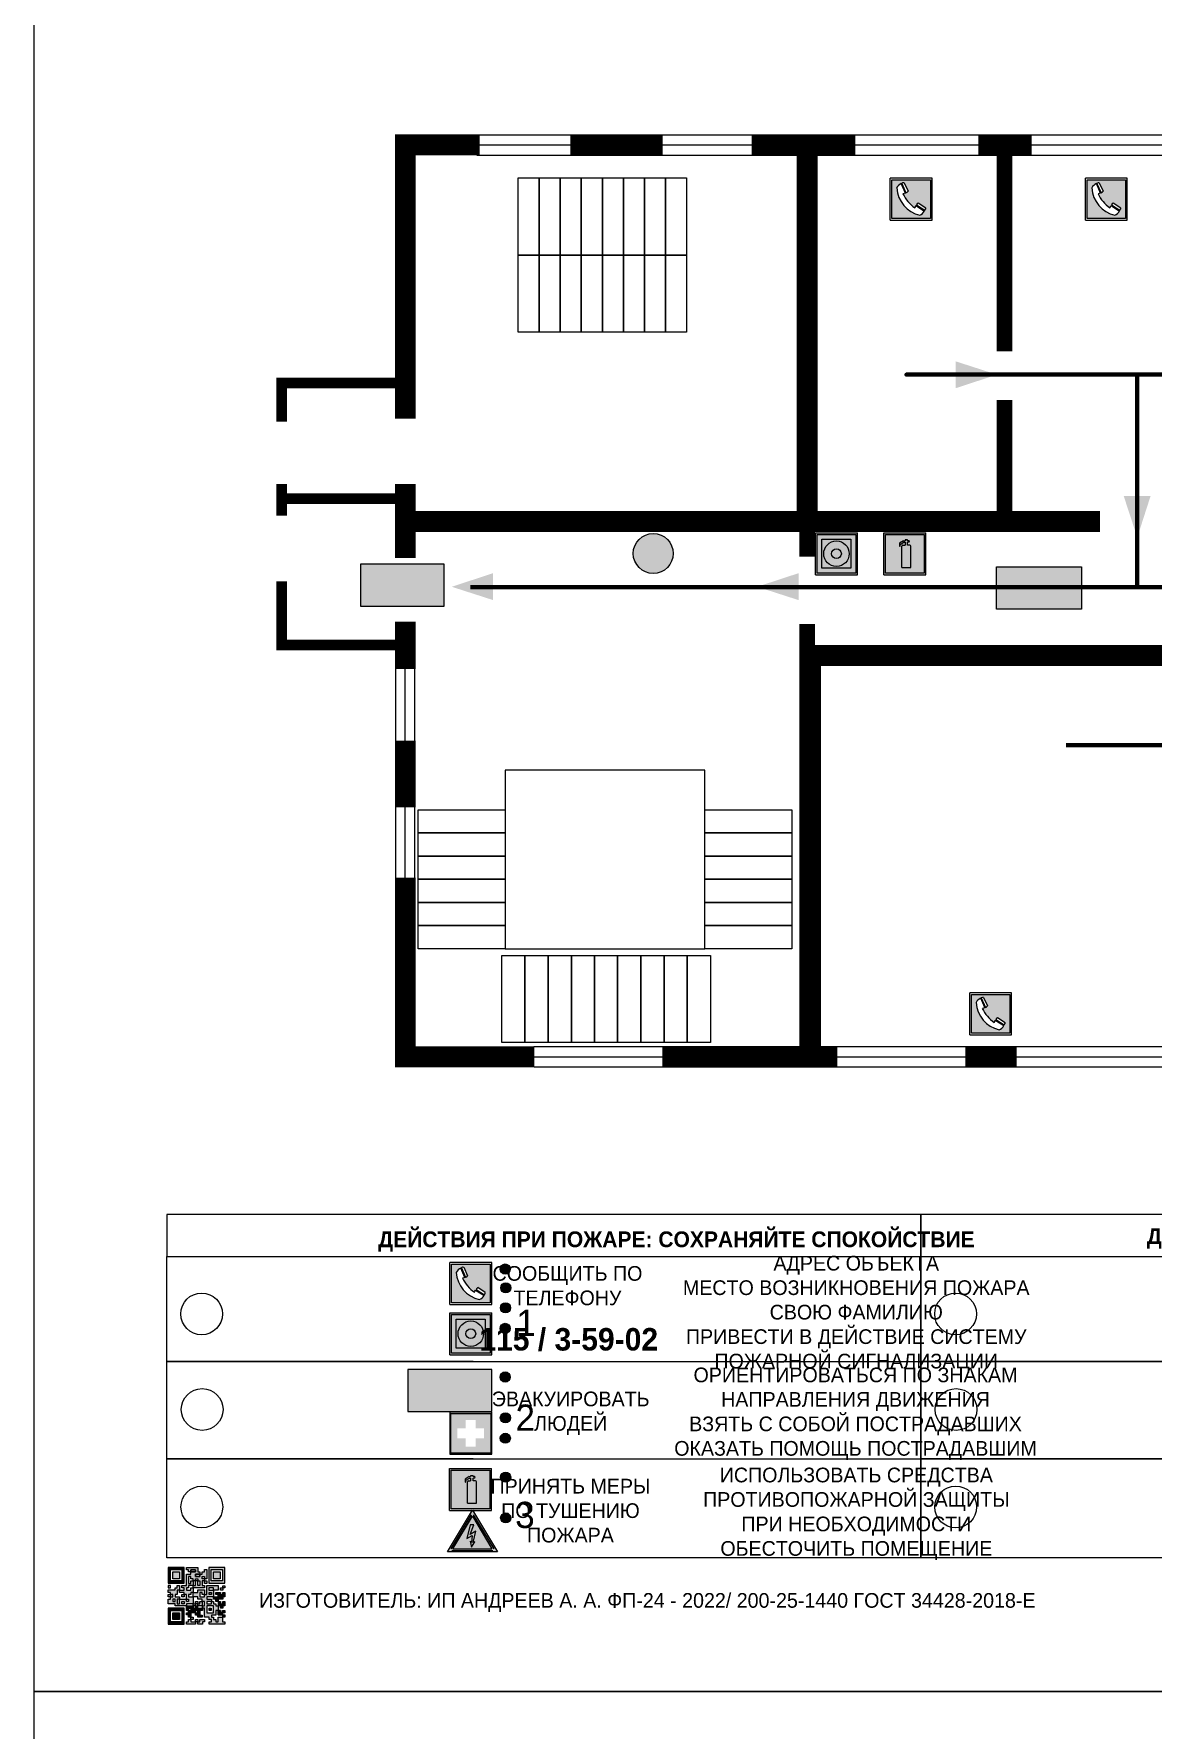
# Model space of a CAD drawing. Header units: millimetres. Extents: x 13114 to 67229, y 22859 to 38520.
# Drawn here: x 25589.3 to 25802.7, y 35153.2 to 35476.6 of the extents above; entities that cross this region are included whole.
import ezdxf

# ---------------------------------------------------------------- set-up
doc = ezdxf.new("R2010")
doc.units = ezdxf.units.MM
doc.layers.add('План_Штампы', color=7, linetype='Continuous')
doc.styles.add('обычный', font='arial.ttf')

# ---------------------------------------------------------------- blocks, each defined once
blk = doc.blocks.new('A$C3E6D3DDE')
at = {"lineweight": 5}
h = blk.add_hatch(color=40, dxfattribs=at)
h.paths.add_polyline_path([(24.1, 1.45), (16.46, -11.35), (31.74, -11.35)])
h.paths.add_polyline_path([(24.09, -0.46), (30.03, -10.41), (18.14, -10.41)], flags=16)
h.paths.add_polyline_path([(24.54, -3.08), (23.41, -6.02), (25.13, -5.01), (24.33, -8.5), (24.82, -8.27), (23.79, -9.86), (23.4, -8.04), (23.8, -8.43), (24.04, -6.29), (22.39, -7.25), (23.44, -3.08)], flags=0)
h = blk.add_hatch(color=256, dxfattribs=at)
h.paths.add_polyline_path([(24.37, 0.03, 0.567511), (23.82, 0.03), (17.59, -10.4, 0.582454), (17.86, -10.88), (30.32, -10.88, 0.582149), (30.6, -10.4)])
h.paths.add_polyline_path([(24.09, -0.46), (18.14, -10.41), (30.03, -10.41)], flags=16)
h.paths.add_polyline_path([(24.54, -3.08), (23.41, -6.02), (25.13, -5.01), (24.33, -8.5), (24.82, -8.27), (23.79, -9.86), (23.4, -8.04), (23.8, -8.43), (24.04, -6.29), (22.39, -7.25), (23.44, -3.08)], flags=0)
h = blk.add_hatch(color=40, dxfattribs=at)
h.paths.add_polyline_path([(24.09, -0.46), (18.14, -10.41), (30.03, -10.41)])
h.paths.add_polyline_path([(24.82, -8.27), (23.79, -9.86), (23.4, -8.04), (23.8, -8.43), (24.04, -6.29), (22.39, -7.25), (23.44, -3.08), (24.54, -3.08), (23.41, -6.02), (25.13, -5.01), (24.33, -8.5)], flags=16)
at = {"color": 40, "lineweight": 5}
for p, q in [((16.46, -11.35), (24.1, 1.45)), ((24.1, 1.45), (31.74, -11.35))]:
    blk.add_line(p, q, dxfattribs=at)
at = {"lineweight": 5}
for p, q in [((17.59, -10.4), (23.82, 0.03)), ((24.37, 0.03), (30.6, -10.4)), ((18.14, -10.41), (24.09, -0.46)), ((23.44, -3.08), (22.39, -7.25)), ((23.41, -6.02), (24.54, -3.08)), ((25.13, -5.01), (23.41, -6.02)), ((24.54, -3.08), (23.44, -3.08)), ((24.09, -0.46), (30.03, -10.41)), ((24.33, -8.5), (25.13, -5.01)), ((22.39, -7.25), (24.04, -6.29)), ((23.8, -8.43), (23.4, -8.04)), ((23.4, -8.04), (23.79, -9.86)), ((23.79, -9.86), (24.82, -8.27)), ((24.04, -6.29), (23.8, -8.43)), ((24.82, -8.27), (24.33, -8.5)), ((17.86, -10.88), (30.32, -10.88)), ((18.14, -10.41), (30.03, -10.41))]:
    blk.add_line(p, q, dxfattribs=at)
at = {"color": 50, "lineweight": 5}
blk.add_line((31.74, -11.35), (16.46, -11.35), dxfattribs=at)
blk = doc.blocks.new('QR')
at = {"lineweight": 0}
h = blk.add_hatch(color=256, dxfattribs=at)
h.dxf.hatch_style = 1
h.paths.add_polyline_path([(9241.16, 2687.38), (9242.01, 2687.38), (9242.01, 2687.83), (9241.59, 2687.83), (9241.59, 2688.68), (9239.45, 2688.68), (9239.45, 2688.25), (9239.86, 2688.25), (9239.86, 2687.83), (9240.29, 2687.83), (9240.29, 2688.25), (9241.16, 2688.25), (9241.16, 2687.83), (9240.29, 2687.83), (9240.29, 2687.38), (9239.45, 2687.38), (9239.45, 2685.22), (9238.57, 2685.22), (9238.57, 2684.8), (9239.02, 2684.8), (9239.02, 2684.37), (9238.13, 2684.37), (9238.13, 2683.92), (9239.02, 2683.92), (9239.02, 2683.5), (9239.44, 2683.5), (9239.44, 2682.64), (9239.87, 2682.64), (9239.87, 2682.18), (9239.44, 2682.18), (9239.44, 2682.64), (9238.13, 2682.64), (9238.13, 2681.76), (9237.71, 2681.76), (9237.71, 2682.64), (9238.13, 2682.64), (9238.13, 2683.07), (9237.27, 2683.07), (9237.27, 2683.51), (9237.71, 2683.51), (9237.71, 2684.37), (9238.13, 2684.37), (9238.13, 2685.22), (9237.71, 2685.22), (9237.71, 2684.8), (9237.28, 2684.8), (9237.28, 2684.38), (9235.98, 2684.38), (9235.98, 2683.92), (9236.4, 2683.92), (9236.4, 2683.49), (9236.84, 2683.49), (9236.84, 2683.07), (9236.4, 2683.07), (9236.4, 2682.64), (9235.98, 2682.64), (9235.98, 2681.76), (9237.29, 2681.76), (9237.29, 2681.33), (9239.43, 2681.33), (9239.43, 2681.76), (9240.74, 2681.76), (9240.74, 2683.05), (9239.87, 2683.05), (9239.87, 2683.5), (9240.29, 2683.5), (9240.29, 2683.91), (9240.74, 2683.91), (9240.74, 2684.81), (9240.29, 2684.81), (9240.29, 2684.79), (9240.29, 2684.37), (9239.45, 2684.37), (9239.45, 2684.8), (9239.87, 2684.8), (9239.87, 2685.21), (9240.74, 2685.21), (9240.74, 2686.1), (9240.29, 2686.1), (9240.29, 2685.64), (9239.86, 2685.64), (9239.86, 2686.95), (9240.29, 2686.95), (9240.29, 2686.52), (9240.74, 2686.52), (9240.74, 2686.1), (9241.16, 2686.1), (9241.16, 2686.53), (9241.59, 2686.53), (9241.59, 2686.1), (9242.02, 2686.1), (9242.02, 2685.21), (9241.59, 2685.21), (9241.59, 2686.1), (9241.16, 2686.1), (9241.16, 2685.21), (9240.74, 2685.21), (9240.74, 2684.81), (9242.89, 2684.81), (9242.89, 2685.22), (9242.47, 2685.22), (9242.47, 2686.11), (9242.89, 2686.11), (9242.89, 2686.52), (9242.46, 2686.52), (9242.46, 2686.95), (9242.89, 2686.95), (9242.89, 2686.52), (9243.32, 2686.52), (9243.32, 2688.26), (9242.9, 2688.26), (9242.9, 2687.83), (9242.47, 2687.83), (9242.47, 2687.38), (9242.01, 2687.38), (9242.01, 2686.94), (9241.16, 2686.94)])
h.paths.add_polyline_path([(9239.02, 2682.18), (9239.02, 2681.76), (9238.54, 2681.76), (9238.54, 2682.18)], flags=16)
h.paths.add_polyline_path([(9237.27, 2682.65), (9237.27, 2682.19), (9236.83, 2682.19), (9236.83, 2682.65)], flags=16)
h = blk.add_hatch(color=256, dxfattribs=at)
h.dxf.hatch_style = 1
h.paths.add_polyline_path([(9238.15, 2687.83), (9236.83, 2687.83), (9236.83, 2686.52), (9238.15, 2686.52)], flags=0)
h.paths.add_polyline_path([(9239.01, 2685.65), (9239.01, 2688.68), (9235.98, 2688.68), (9235.98, 2685.65)])
h.paths.add_polyline_path([(9236.41, 2686.1), (9236.41, 2688.26), (9238.56, 2688.26), (9238.56, 2686.1)], flags=16)
h.paths.add_polyline_path([(9236.83, 2686.52), (9236.83, 2687.83), (9238.15, 2687.83), (9238.15, 2686.52)], flags=0)
h = blk.add_hatch(color=256, dxfattribs=at)
h.dxf.hatch_style = 1
h.paths.add_polyline_path([(9238.15, 2686.52), (9238.15, 2687.83), (9236.83, 2687.83), (9236.83, 2686.52)])
h.paths.add_polyline_path([(9245.91, 2686.52), (9245.91, 2687.83), (9244.59, 2687.83), (9244.59, 2686.52)], flags=0)
h.paths.add_polyline_path([(9246.77, 2685.65), (9246.77, 2688.68), (9243.74, 2688.68), (9243.74, 2685.65)])
h.paths.add_polyline_path([(9244.17, 2686.1), (9244.17, 2688.26), (9246.32, 2688.26), (9246.32, 2686.1)], flags=16)
h.paths.add_polyline_path([(9244.59, 2686.52), (9244.59, 2687.83), (9245.91, 2687.83), (9245.91, 2686.52)], flags=0)
h = blk.add_hatch(color=256, dxfattribs=at)
h.dxf.hatch_style = 1
h.paths.add_polyline_path([(9240.75, 2681.76), (9240.75, 2681.35), (9241.17, 2681.35), (9241.17, 2681.76)])
h.paths.add_polyline_path([(9241.6, 2682.18), (9241.17, 2682.18), (9241.17, 2681.76), (9241.6, 2681.76)])
h.paths.add_polyline_path([(9242.47, 2681.34), (9242.47, 2682.19), (9242.02, 2682.19), (9242.02, 2681.76), (9241.6, 2681.76), (9241.6, 2681.34)])
h.paths.add_polyline_path([(9239.87, 2678.3), (9239.44, 2678.3), (9239.44, 2677.89), (9241.17, 2677.89), (9241.17, 2678.3), (9240.28, 2678.3), (9240.28, 2678.73), (9239.87, 2678.73)])
h.paths.add_polyline_path([(9240.75, 2678.73), (9240.75, 2679.19), (9240.28, 2679.19), (9240.28, 2678.73)])
h.paths.add_polyline_path([(9241.6, 2678.73), (9241.17, 2678.73), (9241.17, 2678.3), (9241.6, 2678.3)])
h.paths.add_polyline_path([(9242.02, 2678.3), (9241.6, 2678.3), (9241.6, 2677.89), (9242.48, 2677.89), (9242.48, 2678.31), (9242.9, 2678.31), (9242.9, 2678.73), (9242.02, 2678.73)])
h.paths.add_polyline_path([(9246.36, 2684.37), (9246.36, 2684.79), (9245.93, 2684.79), (9245.93, 2684.37)])
h.paths.add_polyline_path([(9246.78, 2685.2), (9246.36, 2685.2), (9246.36, 2684.79), (9246.78, 2684.79)])
h.paths.add_polyline_path([(9245.91, 2687.83), (9244.59, 2687.83), (9244.59, 2686.52), (9245.91, 2686.52)])
h = blk.add_hatch(color=256, dxfattribs=at)
h.dxf.hatch_style = 1
h.paths.add_polyline_path([(9243.32, 2686.11), (9242.89, 2686.11), (9242.89, 2685.64), (9243.32, 2685.64)])
h.paths.add_polyline_path([(9239.02, 2683.07), (9239.02, 2683.5), (9238.56, 2683.5), (9238.56, 2683.07)])
h.paths.add_polyline_path([(9236.4, 2684.8), (9236.4, 2685.22), (9235.98, 2685.22), (9235.98, 2684.8)])
h.paths.add_polyline_path([(9236.4, 2683.07), (9236.4, 2683.49), (9235.98, 2683.49), (9235.98, 2683.07)])
h = blk.add_hatch(color=256, dxfattribs=at)
h.dxf.hatch_style = 1
h.paths.add_polyline_path([(9243.32, 2682.64), (9243.32, 2683.07), (9244.62, 2683.07), (9244.62, 2684.37), (9243.74, 2684.37), (9243.74, 2684.8), (9244.62, 2684.8), (9244.62, 2684.37), (9245.48, 2684.37), (9245.48, 2685.22), (9243.32, 2685.22), (9243.32, 2683.5), (9242.89, 2683.5), (9242.89, 2683.06), (9242.01, 2683.06), (9242.01, 2683.91), (9242.47, 2683.91), (9242.47, 2683.5), (9242.89, 2683.5), (9242.89, 2684.38), (9241.59, 2684.38), (9241.59, 2683.91), (9240.74, 2683.91), (9240.74, 2683.05), (9241.59, 2683.05), (9241.59, 2682.64), (9242.47, 2682.64), (9242.47, 2682.19), (9242.91, 2682.19), (9242.91, 2681.34), (9242.48, 2681.34), (9242.48, 2680.91), (9242.91, 2680.91), (9242.91, 2679.17), (9243.75, 2679.17), (9243.75, 2678.73), (9244.2, 2678.73), (9244.2, 2678.3), (9243.75, 2678.3), (9243.75, 2677.88), (9246.78, 2677.88), (9246.78, 2678.3), (9246.35, 2678.3), (9246.35, 2679.19), (9245.48, 2679.19), (9245.48, 2678.31), (9245.05, 2678.31), (9245.05, 2678.73), (9244.62, 2678.73), (9244.62, 2679.19), (9244.2, 2679.19), (9244.2, 2679.61), (9245.05, 2679.61), (9245.05, 2680.46), (9245.48, 2680.46), (9245.48, 2681.34), (9245.04, 2681.34), (9245.04, 2681.76), (9244.63, 2681.76), (9244.63, 2682.19), (9244.21, 2682.19), (9244.21, 2681.76), (9243.32, 2681.76), (9243.32, 2682.19), (9244.21, 2682.19), (9244.21, 2682.64)])
h.paths.add_polyline_path([(9243.75, 2683.49), (9243.75, 2683.92), (9244.21, 2683.92), (9244.21, 2683.49)], flags=16)
h.paths.add_polyline_path([(9243.32, 2681.34), (9244.63, 2681.34), (9244.63, 2680.04), (9243.32, 2680.04)], flags=16)
h.paths.add_polyline_path([(9243.76, 2680.89), (9244.18, 2680.89), (9244.18, 2680.48), (9243.76, 2680.48)], flags=0)
h = blk.add_hatch(color=256, dxfattribs=at)
h.dxf.hatch_style = 1
h.paths.add_polyline_path([(9242.02, 2680.46), (9242.48, 2680.46), (9242.48, 2680.91), (9241.58, 2680.91), (9241.58, 2681.35), (9241.17, 2681.35), (9241.17, 2680.91), (9240.75, 2680.91), (9240.75, 2681.33), (9239.43, 2681.33), (9239.43, 2680.46), (9239.86, 2680.46), (9239.86, 2680.92), (9240.3, 2680.92), (9240.3, 2680.46), (9239.86, 2680.46), (9239.86, 2680.04), (9239.44, 2680.04), (9239.44, 2679.62), (9239.86, 2679.62), (9239.86, 2679.19), (9240.29, 2679.19), (9240.29, 2680.03), (9241.18, 2680.03), (9241.18, 2680.47), (9241.6, 2680.47), (9241.6, 2680.03), (9241.18, 2680.03), (9241.18, 2679.61), (9241.6, 2679.61), (9241.6, 2679.19), (9242.47, 2679.19), (9242.47, 2679.6), (9242.02, 2679.6)])
h = blk.add_hatch(color=256, dxfattribs=at)
h.dxf.hatch_style = 1
h.paths.add_polyline_path([(9246.36, 2683.07), (9246.78, 2683.07), (9246.78, 2683.92), (9246.36, 2683.92), (9246.36, 2683.49), (9245.92, 2683.49), (9245.92, 2683.92), (9245.06, 2683.92), (9245.06, 2683.49), (9245.48, 2683.49), (9245.48, 2683.07), (9244.62, 2683.07), (9244.62, 2682.65), (9245.05, 2682.65), (9245.05, 2682.18), (9245.48, 2682.18), (9245.48, 2682.65), (9246.36, 2682.65)])
h.paths.add_polyline_path([(9246.78, 2682.18), (9246.36, 2682.18), (9246.36, 2681.75), (9245.92, 2681.75), (9245.92, 2682.18), (9245.48, 2682.18), (9245.48, 2681.34), (9245.48, 2681.34), (9245.94, 2681.34), (9245.94, 2680.91), (9246.36, 2680.91), (9246.36, 2681.34), (9246.78, 2681.34)])
h = blk.add_hatch(color=256, dxfattribs=at)
h.dxf.hatch_style = 1
h.paths.add_polyline_path([(9235.98, 2680.9), (9235.98, 2677.86), (9239.02, 2677.86), (9239.02, 2680.9)])
h.paths.add_polyline_path([(9238.57, 2680.48), (9238.57, 2678.32), (9236.41, 2678.32), (9236.41, 2680.48)], flags=16)
h.paths.add_polyline_path([(9238.15, 2680.05), (9238.15, 2678.74), (9236.83, 2678.74), (9236.83, 2680.05)], flags=0)
h = blk.add_hatch(color=256, dxfattribs=at)
h.dxf.hatch_style = 1
h.paths.add_polyline_path([(9238.15, 2680.05), (9236.83, 2680.05), (9236.83, 2678.74), (9238.15, 2678.74)])
h = blk.add_hatch(color=256, dxfattribs=at)
h.dxf.hatch_style = 1
h.paths.add_polyline_path([(9244.18, 2680.48), (9244.18, 2680.89), (9243.76, 2680.89), (9243.76, 2680.48)])
h = blk.add_hatch(color=256, dxfattribs=at)
h.dxf.hatch_style = 1
h.paths.add_polyline_path([(9245.93, 2680.04), (9245.93, 2680.46), (9245.48, 2680.46), (9245.48, 2679.62), (9246.35, 2679.62), (9246.35, 2680.04)])
h.paths.add_polyline_path([(9246.78, 2680.04), (9246.78, 2680.46), (9246.35, 2680.46), (9246.35, 2680.04)])
h.paths.add_polyline_path([(9246.78, 2679.18), (9246.78, 2679.62), (9246.35, 2679.62), (9246.35, 2679.18)])
for points in [[(9237.71, 2685.22), (9238.13, 2685.22), (9238.13, 2684.37), (9237.71, 2684.37), (9237.71, 2683.51), (9237.27, 2683.51), (9237.27, 2683.07), (9238.13, 2683.07), (9238.13, 2682.64), (9237.71, 2682.64), (9237.71, 2681.76), (9238.13, 2681.76), (9238.13, 2682.64), (9239.44, 2682.64), (9239.44, 2683.5), (9239.02, 2683.5), (9239.02, 2683.07), (9238.56, 2683.07), (9238.56, 2683.5), (9239.02, 2683.5), (9239.02, 2683.92), (9238.13, 2683.92), (9238.13, 2684.37), (9239.02, 2684.37), (9239.02, 2684.8), (9238.57, 2684.8), (9238.57, 2685.22), (9239.45, 2685.22), (9239.45, 2687.38), (9240.29, 2687.38), (9240.29, 2687.83), (9239.86, 2687.83), (9239.86, 2688.25), (9239.45, 2688.25), (9239.45, 2688.68), (9241.59, 2688.68), (9241.59, 2687.83), (9242.01, 2687.83), (9242.01, 2687.38), (9242.47, 2687.38), (9242.47, 2687.83), (9242.9, 2687.83), (9242.9, 2688.26), (9243.32, 2688.26), (9243.32, 2686.52), (9242.89, 2686.52), (9242.89, 2686.11), (9243.32, 2686.11), (9243.32, 2685.64), (9242.89, 2685.64), (9242.89, 2686.11), (9242.47, 2686.11), (9242.47, 2685.22), (9242.89, 2685.22), (9242.89, 2684.81), (9240.74, 2684.81), (9240.74, 2683.91), (9241.59, 2683.91), (9241.59, 2684.38), (9242.89, 2684.38), (9242.89, 2683.5), (9242.47, 2683.5), (9242.47, 2683.91), (9242.01, 2683.91), (9242.01, 2683.06), (9242.89, 2683.06), (9242.89, 2683.5), (9243.32, 2683.5), (9243.32, 2685.22), (9245.48, 2685.22), (9245.48, 2684.37), (9244.62, 2684.37), (9244.62, 2683.07), (9245.48, 2683.07), (9245.48, 2683.49), (9245.06, 2683.49), (9245.06, 2683.92), (9245.92, 2683.92), (9245.92, 2683.49), (9246.36, 2683.49), (9246.36, 2683.92), (9246.78, 2683.92), (9246.78, 2683.07), (9246.36, 2683.07), (9246.36, 2682.65), (9245.48, 2682.65), (9245.48, 2682.18), (9245.92, 2682.18), (9245.92, 2681.75), (9246.36, 2681.75), (9246.36, 2682.18), (9246.78, 2682.18), (9246.78, 2681.34), (9246.36, 2681.34), (9246.36, 2680.91), (9245.94, 2680.91), (9245.94, 2681.34), (9245.48, 2681.34), (9245.48, 2680.46), (9245.93, 2680.46), (9245.93, 2680.04), (9246.35, 2680.04), (9246.35, 2680.46), (9246.78, 2680.46), (9246.78, 2680.04), (9246.78, 2680.04), (9246.35, 2680.04), (9246.35, 2679.62), (9246.78, 2679.62), (9246.78, 2679.18), (9246.35, 2679.18), (9246.35, 2678.3), (9246.78, 2678.3), (9246.78, 2677.88), (9243.75, 2677.88), (9243.75, 2678.3), (9244.2, 2678.3), (9244.2, 2678.73), (9243.75, 2678.73), (9243.75, 2679.17), (9242.91, 2679.17), (9242.91, 2680.91), (9242.48, 2680.91), (9242.48, 2680.46), (9242.02, 2680.46), (9242.02, 2679.6), (9242.47, 2679.6), (9242.47, 2679.19), (9241.6, 2679.19), (9241.6, 2679.61), (9241.18, 2679.61), (9241.18, 2680.03), (9240.29, 2680.03), (9240.29, 2679.19), (9240.75, 2679.19), (9240.75, 2678.73), (9240.28, 2678.73), (9240.28, 2678.3), (9241.17, 2678.3), (9241.17, 2678.73), (9241.6, 2678.73), (9241.6, 2678.3), (9242.02, 2678.3), (9242.02, 2678.73), (9242.9, 2678.73), (9242.9, 2678.31), (9242.48, 2678.31), (9242.48, 2677.89), (9241.6, 2677.89), (9241.6, 2678.3), (9241.17, 2678.3), (9241.17, 2677.89), (9239.44, 2677.89), (9239.44, 2678.3), (9239.87, 2678.3), (9239.87, 2678.73), (9240.28, 2678.73), (9240.28, 2679.19), (9240.29, 2679.19), (9239.86, 2679.19), (9239.86, 2679.62), (9239.44, 2679.62), (9239.44, 2680.04), (9239.86, 2680.04), (9239.86, 2680.46), (9239.43, 2680.46), (9239.43, 2681.33), (9237.29, 2681.33), (9237.29, 2681.76), (9235.98, 2681.76), (9235.98, 2682.64), (9236.4, 2682.64), (9236.4, 2683.07), (9235.98, 2683.07), (9235.98, 2683.49), (9236.4, 2683.49), (9236.4, 2683.92), (9235.98, 2683.92), (9235.98, 2684.38), (9237.28, 2684.38), (9237.28, 2684.8), (9237.71, 2684.8), (9237.71, 2685.22), (9237.92, 2685.22)], [(9240.74, 2685.21), (9239.87, 2685.21), (9239.87, 2684.8), (9239.45, 2684.8), (9239.45, 2684.37), (9240.29, 2684.37), (9240.29, 2684.79), (9240.29, 2684.81), (9240.74, 2684.81), (9240.74, 2685.21), (9239.87, 2685.21)], [(9240.74, 2686.1), (9240.74, 2686.52), (9240.29, 2686.52), (9240.29, 2686.95), (9239.86, 2686.95), (9239.86, 2685.64), (9240.29, 2685.64), (9240.29, 2686.1), (9240.74, 2686.1), (9240.74, 2686.52)], [(9244.62, 2684.37), (9244.62, 2684.8), (9243.74, 2684.8), (9243.74, 2684.37), (9244.62, 2684.37)], [(9240.74, 2683.05), (9240.74, 2681.76), (9239.43, 2681.76), (9239.43, 2681.33), (9240.75, 2681.33), (9240.75, 2681.35), (9240.75, 2680.91), (9241.17, 2680.91), (9241.17, 2681.35), (9241.58, 2681.35), (9241.58, 2680.91), (9242.48, 2680.91), (9242.48, 2681.34), (9242.91, 2681.34), (9242.91, 2682.19), (9242.47, 2682.19), (9242.47, 2682.64), (9241.59, 2682.64), (9241.59, 2683.05), (9240.74, 2683.05)], [(9240.74, 2683.91), (9240.29, 2683.91), (9240.29, 2683.5), (9239.87, 2683.5), (9239.87, 2683.05), (9240.74, 2683.05), (9240.74, 2683.91)], [(9241.6, 2681.76), (9242.02, 2681.76), (9242.02, 2682.19), (9242.47, 2682.19), (9242.47, 2681.34), (9241.6, 2681.34), (9241.6, 2681.76)], [(9244.62, 2683.07), (9243.32, 2683.07), (9243.32, 2682.64), (9244.21, 2682.64), (9244.21, 2682.19), (9243.32, 2682.19), (9243.32, 2681.76), (9244.21, 2681.76), (9244.21, 2682.19), (9244.63, 2682.19), (9244.63, 2681.76), (9245.04, 2681.76), (9245.04, 2681.34), (9245.48, 2681.34)], [(9245.48, 2682.18), (9245.05, 2682.18), (9245.05, 2682.65), (9244.62, 2682.65), (9244.62, 2683.07)], [(9245.48, 2682.18), (9245.48, 2681.34)], [(9239.86, 2680.46), (9239.86, 2680.92), (9240.3, 2680.92), (9240.3, 2680.46), (9239.86, 2680.46)], [(9245.48, 2680.46), (9245.05, 2680.46), (9245.05, 2679.61), (9244.2, 2679.61), (9244.2, 2679.19), (9244.62, 2679.19), (9244.62, 2678.73), (9245.05, 2678.73), (9245.05, 2678.31), (9245.48, 2678.31), (9245.48, 2679.19), (9246.35, 2679.19), (9246.35, 2679.07)], [(9246.35, 2679.62), (9245.48, 2679.62), (9245.48, 2680.46)], [(9245.48, 2680.46), (9245.48, 2679.62), (9246.35, 2679.62), (9246.35, 2680.04), (9245.93, 2680.04), (9245.93, 2680.46), (9245.48, 2680.46), (9245.48, 2679.62)], [(9246.35, 2679.62), (9246.35, 2679.18)]]:
    blk.add_lwpolyline(points, dxfattribs=at)
for points in [[(9235.98, 2685.65), (9239.01, 2685.65), (9239.01, 2688.68), (9235.98, 2688.68)], [(9236.41, 2688.26), (9238.56, 2688.26), (9238.56, 2686.1), (9236.41, 2686.1)], [(9236.83, 2687.83), (9238.15, 2687.83), (9238.15, 2686.52), (9236.83, 2686.52)], [(9240.29, 2687.83), (9241.16, 2687.83), (9241.16, 2688.25), (9240.29, 2688.25)], [(9240.29, 2688.25), (9241.16, 2688.25), (9241.16, 2687.83), (9240.29, 2687.83)], [(9243.74, 2685.65), (9246.77, 2685.65), (9246.77, 2688.68), (9243.74, 2688.68)], [(9244.17, 2688.26), (9246.32, 2688.26), (9246.32, 2686.1), (9244.17, 2686.1)], [(9244.59, 2687.83), (9245.91, 2687.83), (9245.91, 2686.52), (9244.59, 2686.52)], [(9235.98, 2684.8), (9236.4, 2684.8), (9236.4, 2685.22), (9235.98, 2685.22)], [(9241.16, 2686.1), (9240.74, 2686.1), (9240.74, 2685.21), (9241.16, 2685.21)], [(9242.01, 2687.38), (9241.16, 2687.38), (9241.16, 2686.94), (9242.01, 2686.94)], [(9241.16, 2687.38), (9242.01, 2687.38), (9242.01, 2686.94), (9241.16, 2686.94)], [(9241.16, 2686.53), (9241.59, 2686.53), (9241.59, 2686.1), (9241.16, 2686.1)], [(9241.59, 2686.1), (9242.02, 2686.1), (9242.02, 2685.21), (9241.59, 2685.21)], [(9242.89, 2686.52), (9242.46, 2686.52), (9242.46, 2686.95), (9242.89, 2686.95)], [(9245.93, 2684.79), (9246.36, 2684.79), (9246.36, 2684.37), (9245.93, 2684.37)], [(9246.36, 2685.2), (9246.78, 2685.2), (9246.78, 2684.79), (9246.36, 2684.79)], [(9236.4, 2683.07), (9236.84, 2683.07), (9236.84, 2683.49), (9236.4, 2683.49)], [(9236.83, 2682.19), (9237.27, 2682.19), (9237.27, 2682.65), (9236.83, 2682.65)], [(9238.54, 2682.18), (9239.02, 2682.18), (9239.02, 2681.76), (9238.54, 2681.76)], [(9239.44, 2682.64), (9239.87, 2682.64), (9239.87, 2682.18), (9239.44, 2682.18)], [(9240.75, 2681.76), (9241.17, 2681.76), (9241.17, 2681.35), (9240.75, 2681.35)], [(9241.17, 2682.18), (9241.6, 2682.18), (9241.6, 2681.76), (9241.17, 2681.76)], [(9243.32, 2680.04), (9244.63, 2680.04), (9244.63, 2681.34), (9243.32, 2681.34)], [(9243.75, 2683.92), (9244.21, 2683.92), (9244.21, 2683.49), (9243.75, 2683.49)], [(9235.98, 2677.86), (9239.02, 2677.86), (9239.02, 2680.9), (9235.98, 2680.9)], [(9236.41, 2680.48), (9238.57, 2680.48), (9238.57, 2678.32), (9236.41, 2678.32)], [(9236.83, 2680.05), (9238.15, 2680.05), (9238.15, 2678.74), (9236.83, 2678.74)], [(9241.18, 2680.03), (9241.6, 2680.03), (9241.6, 2680.47), (9241.18, 2680.47)], [(9243.76, 2680.89), (9244.18, 2680.89), (9244.18, 2680.48), (9243.76, 2680.48)]]:
    blk.add_lwpolyline(points, close=True, dxfattribs=at)
blk = doc.blocks.new('A$C456E1F9C')
at = {"lineweight": 5}
h = blk.add_hatch(color=242, dxfattribs=at)
h.paths.add_polyline_path([(0.51, -1.47), (0.51, -13.26), (12.29, -13.26), (12.29, -1.47)])
h.paths.add_polyline_path([(5.42, -4.95, -0.254479), (4.78, -5.4), (3.52, -2.53, -0.209735), (4.23, -2.4)], flags=16)
h.paths.add_polyline_path([(8.53, -8.6), (10.87, -10.17), (10.54, -10.76), (8.03, -9.13, -0.192251)], flags=16)
h.paths.add_polyline_path([(4.61, -5.49, 0.005518), (3.87, -5.72, 0.128647), (7.49, -10.01, 0.00809), (7.83, -9.33), (10.47, -10.97, -0.16736), (8.99, -12.25, -0.327862), (1.95, -3.95, -0.166952), (3.36, -2.62)], flags=16)
at = {"color": 242, "lineweight": 5}
for p, q in [((0, -13.77), (0, -0.97)), ((12.8, -0.97), (0, -0.97)), ((4.61, -5.49), (3.36, -2.62)), ((3.52, -2.53), (4.78, -5.4)), ((4.23, -2.4), (5.42, -4.95)), ((12.8, -13.77), (12.8, -0.97)), ((7.83, -9.33), (10.47, -10.97)), ((8.03, -9.13), (10.54, -10.76)), ((10.81, -10.12), (8.53, -8.6)), ((10.54, -10.76), (10.8, -10.3)), ((10.8, -10.3), (10.81, -10.12)), ((0, -13.77), (12.8, -13.77))]:
    blk.add_line(p, q, dxfattribs=at)
blk.add_lwpolyline([(0.51, -1.47), (12.29, -1.47), (12.29, -13.26), (0.51, -13.26)], close=True, dxfattribs=at)
for centre, radius, start, end in [((4.59, -5.34), 2.99, 114.2845, 152.1974), ((11.12, -3.31), 9.19, 183.9915, 256.6009), ((4.02, -3.27), 0.891, 76.3284, 123.7092), ((4.68, -4.59), 0.824, 276.9621, 334.0723), ((14.98, -39.1), 35.17, 107.1487, 108.4135), ((13.86, -0.94), 11.08, 205.5536, 234.8762), ((-13.31, 0.8), 23.44, 332.5487, 334.4027), ((8.94, -9.5), 0.989, 114.4092, 157.9388), ((7.87, -9.46), 3, 291.9291, 329.9329)]:
    blk.add_arc(centre, radius, start, end, dxfattribs=at)
blk = doc.blocks.new('A$C54414219')
at = {"true_color": 0xffffff}
h = blk.add_hatch(color=7, dxfattribs=at)
h.paths.add_polyline_path([(2.39, -9.45), (2.39, -18.3), (11.23, -18.3), (11.23, -9.45)], flags=0)
h.paths.add_polyline_path([(10.71, -13.87, -1), (2.92, -13.87, -1)], flags=0)
h.paths.add_polyline_path([(8.3, -13.87, -1), (5.33, -13.87, -1)], flags=0)
h.paths.add_polyline_path([(0.41, -7.47), (0.41, -20.27), (13.21, -20.27), (13.21, -7.47)])
h.paths.add_polyline_path([(0.92, -19.77), (12.71, -19.77), (12.71, -7.98), (0.92, -7.98)], flags=16)
h.paths.add_polyline_path([(11.23, -9.45), (11.23, -18.3), (2.39, -18.3), (2.39, -9.45)], flags=0)
at = {"lineweight": 5}
h = blk.add_hatch(color=242, dxfattribs=at)
h.paths.add_polyline_path([(12.71, -7.98), (0.92, -7.98), (0.92, -19.77), (12.71, -19.77)])
h.paths.add_polyline_path([(11.23, -18.3), (2.39, -18.3), (2.39, -9.45), (11.23, -9.45)], flags=16)
h.paths.add_polyline_path([(10.71, -13.87, -1), (2.92, -13.87, -1)], flags=0)
h.paths.add_polyline_path([(8.3, -13.87, -1), (5.33, -13.87, -1)], flags=0)
at = {"true_color": 0xffffff}
h = blk.add_hatch(color=7, dxfattribs=at)
h.paths.add_polyline_path([(2.39, -9.45), (2.39, -18.3), (11.23, -18.3), (11.23, -9.45)])
h.paths.add_polyline_path([(10.71, -13.87, -1), (2.92, -13.87, -1)], flags=16)
h.paths.add_polyline_path([(8.3, -13.87, -1), (5.33, -13.87, -1)], flags=0)
at = {"lineweight": 5}
h = blk.add_hatch(color=242, dxfattribs=at)
h.paths.add_polyline_path([(2.92, -13.87, 1), (10.71, -13.87, 1)])
h.paths.add_polyline_path([(8.3, -13.87, -1), (5.33, -13.87, -1)], flags=16)
at = {"color": 242, "lineweight": 5}
for p, q in [((0.41, -20.27), (0.41, -7.47)), ((0.41, -7.47), (13.21, -7.47)), ((0.41, -7.47), (13.21, -7.47)), ((13.21, -20.27), (13.21, -7.47)), ((0.41, -20.27), (13.21, -20.27))]:
    blk.add_line(p, q, dxfattribs=at)
for points in [[(0.92, -7.98), (12.71, -7.98), (12.71, -19.77), (0.92, -19.77)], [(2.39, -9.45), (11.23, -9.45), (11.23, -18.3), (2.39, -18.3)]]:
    blk.add_lwpolyline(points, close=True, dxfattribs=at)
for radius in [3.89, 1.49]:
    blk.add_circle((6.81, -13.87), radius, dxfattribs=at)
blk = doc.blocks.new('A$C32E8229D')
at = {"true_color": 0xffffff}
blk.add_hatch(color=7, dxfattribs=at).paths.add_polyline_path([(0, 0), (0, -8), (16, -8), (16, 0)])
h = blk.add_hatch(color=126)
h.paths.add_polyline_path([(0.2, -0.2), (15.8, -0.2), (15.8, -7.8), (0.2, -7.8)])
h.paths.add_polyline_path([(13.49, -2.05), (12.08, -2.05), (11.37, -2.63, 0.162397), (11.29, -2.84), (11.29, -3.63), (10.35, -3.63), (10.35, -4.05), (11.68, -4.05), (11.68, -3.48), (12.26, -4.28), (11.29, -5.1), (11.29, -6.78), (11.85, -6.78), (11.85, -5.44), (12.8, -4.64), (12.8, -5.94), (14.46, -5.94), (14.46, -5.39), (13.45, -5.39), (13.45, -3.97), (12.46, -2.59), (13.15, -2.59), (13.69, -3.34), (14.18, -3)], flags=16)
h.paths.add_polyline_path([(10.74, -1.82, 1), (11.8, -1.82, 1)], flags=16)
h.paths.add_polyline_path([(9.39, -3.59), (5.99, -3.59), (6.56, -3.03), (5.91, -3.03), (5.1, -3.83), (5.91, -4.64), (6.56, -4.64), (5.99, -4.09), (9.39, -4.09)], flags=16)
h.paths.add_polyline_path([(4.29, -1.08), (1.72, -1.08), (1.72, -6.6), (4.29, -6.6)], flags=16)
at = {"color": 126}
blk.add_lwpolyline([(16, -8), (0, -8), (0, 0), (16, 0)], close=True, dxfattribs=at)
blk = doc.blocks.new('A$C18900ED3')
h = blk.add_hatch(color=126)
h.paths.add_polyline_path([(-0.18, -0.18), (-7.02, -0.18), (-7.02, -7.02), (-0.18, -7.02)])
h.paths.add_polyline_path([(-5.89, -4.46), (-5.89, -2.77), (-4.46, -2.77), (-4.46, -1.31), (-2.77, -1.31), (-2.77, -2.77), (-1.33, -2.77), (-1.33, -4.46), (-2.77, -4.46), (-2.77, -5.89), (-4.46, -5.89), (-4.46, -4.46)], flags=16)
at = {"color": 126}
for p, q in [((-7.2, 0), (-7.2, -7.2)), ((0, 0), (-7.2, 0)), ((0, -7.2), (0, 0)), ((-7.02, -7.02), (-7.02, -0.18)), ((-7.02, -0.18), (-0.18, -0.18)), ((-0.18, -0.18), (-0.18, -7.02)), ((-7.2, -7.2), (0, -7.2)), ((-0.18, -7.02), (-7.02, -7.02))]:
    blk.add_line(p, q, dxfattribs=at)
blk = doc.blocks.new('A$C3AD82952')
at = {"true_color": 0xf5f5ff}
h = blk.add_hatch(color=7, dxfattribs=at)
h.dxf.hatch_style = 1
h.paths.add_polyline_path([(8.21, 8.73, 0.414214), (7.89, 9.05), (7.22, 9.05), (7.22, 9.92), (7.59, 9.92, 1), (7.57, 10.36), (7.22, 10.36), (7.22, 10.6), (6.43, 10.6), (6.43, 10.36), (6.01, 10.36), (4.74, 9.59), (4.74, 8.69), (4.98, 8.73), (4.98, 9.26), (6.12, 9.91), (6.43, 9.91), (6.43, 9.05), (5.76, 9.05, 0.414214), (5.44, 8.73), (5.44, 2.2), (8.21, 2.2)], flags=0)
h.paths.add_polyline_path([(12.8, 12.8), (0, 12.8), (0, 0), (12.8, 0)])
h.paths.add_polyline_path([(0.51, 12.29), (12.29, 12.29), (12.29, 0.51), (0.51, 0.51)], flags=16)
h.paths.add_polyline_path([(4.74, 9.59), (6.01, 10.36), (6.43, 10.36), (6.43, 10.6), (7.22, 10.6), (7.22, 10.36), (7.59, 10.36, -0.94586), (7.59, 9.92), (7.22, 9.92), (7.22, 9.05), (7.89, 9.05, -0.414214), (8.21, 8.73), (8.21, 2.2), (5.44, 2.2), (5.44, 8.73, -0.414214), (5.76, 9.05), (6.43, 9.05), (6.43, 9.91), (6.12, 9.91), (4.98, 9.26), (4.98, 8.73), (4.74, 8.69)], flags=0)
h = blk.add_hatch(color=242)
h.dxf.hatch_style = 1
h.paths.add_polyline_path([(12.29, 12.29), (0.51, 12.29), (0.51, 0.51), (12.29, 0.51)])
h.paths.add_polyline_path([(4.74, 8.69), (4.74, 9.59), (6.01, 10.36), (6.43, 10.36), (6.43, 10.6), (7.22, 10.6), (7.22, 10.36), (7.59, 10.36, -0.94586), (7.59, 9.92), (7.22, 9.92), (7.22, 9.05), (7.89, 9.05, -0.414214), (8.21, 8.73), (8.21, 2.2), (5.44, 2.2), (5.44, 8.73, -0.414214), (5.76, 9.05), (6.43, 9.05), (6.43, 9.91), (6.12, 9.91), (4.98, 9.26), (4.98, 8.73)], flags=16)
h = blk.add_hatch(color=7, dxfattribs=at)
h.dxf.hatch_style = 1
h.paths.add_polyline_path([(8.21, 8.73, 0.414214), (7.89, 9.05), (7.22, 9.05), (7.22, 9.92), (7.59, 9.92, 1), (7.57, 10.36), (7.22, 10.36), (7.22, 10.6), (6.43, 10.6), (6.43, 10.36), (6.01, 10.36), (4.74, 9.59), (4.74, 8.69), (4.98, 8.73), (4.98, 9.26), (6.12, 9.91), (6.43, 9.91), (6.43, 9.05), (5.76, 9.05, 0.414214), (5.44, 8.73), (5.44, 2.2), (8.21, 2.2)])
at = {"color": 242, "lineweight": 5}
for p, q in [((0, 0), (0, 12.8)), ((0, 12.8), (12.8, 12.8)), ((6.01, 10.36), (4.74, 9.59)), ((6.01, 10.36), (6.43, 10.36)), ((7.22, 10.6), (6.43, 10.6)), ((6.43, 10.6), (6.43, 10.36)), ((7.22, 10.36), (7.22, 10.6)), ((7.59, 10.36), (7.22, 10.36)), ((12.8, 0), (12.8, 12.8)), ((4.74, 9.59), (4.74, 8.69)), ((4.74, 8.69), (4.98, 8.73)), ((4.98, 9.26), (6.12, 9.91)), ((4.98, 8.73), (4.98, 9.26)), ((5.44, 2.2), (5.44, 8.73)), ((5.76, 9.05), (6.43, 9.05)), ((6.12, 9.91), (6.43, 9.91)), ((6.43, 9.91), (6.43, 9.05)), ((7.22, 9.05), (7.22, 9.92)), ((7.59, 9.92), (7.22, 9.92)), ((7.89, 9.05), (7.22, 9.05)), ((8.21, 2.2), (8.21, 8.73)), ((0, 0), (12.8, 0)), ((5.44, 2.2), (8.21, 2.2))]:
    blk.add_line(p, q, dxfattribs=at)
blk.add_lwpolyline([(0.51, 12.29), (12.29, 12.29), (12.29, 0.51), (0.51, 0.51)], close=True, dxfattribs=at)
for centre, radius, start, end in [((7.58, 10.14), 0.223, 273.1875, 86.8125), ((5.76, 8.73), 0.32, 90, 180), ((7.89, 8.73), 0.32, 0, 90)]:
    blk.add_arc(centre, radius, start, end, dxfattribs=at)
blk = doc.blocks.new('A$C7B8C2D5B')
at = {"lineweight": 0}
h = blk.add_hatch(color=5, dxfattribs=at)
h.dxf.hatch_style = 1
h.paths.add_polyline_path([(1.4, -3.02, 1), (-2.11, -3.02, 1)])
at = {"color": 5, "lineweight": 0}
blk.add_circle((-0.36, -3.02), 1.75, dxfattribs=at)
blk = doc.blocks.new('A$C7B4425F7')
at = {"true_color": 0xffffff}
blk.add_hatch(color=7, dxfattribs=at).paths.add_polyline_path([(0, 0), (-16, 0), (-16, -8), (0, -8)])
h = blk.add_hatch(color=126)
h.paths.add_polyline_path([(-0.2, -0.2), (-15.8, -0.2), (-15.8, -7.8), (-0.2, -7.8)])
h.paths.add_polyline_path([(-11.76, -2.03), (-11.76, -3.66), (-11.17, -3.66, -0.568275), (-11.17, -6.18), (-12.58, -6.18), (-12.58, -2.03)], flags=16)
h.paths.add_polyline_path([(-13.33, -4.12, -0.495768), (-13.59, -6.18), (-15.03, -6.18), (-15.03, -2.03), (-13.59, -2.03, -0.487973)], flags=16)
h.paths.add_polyline_path([(-10.25, -2.03), (-9.48, -2.03), (-9.48, -6.18), (-10.25, -6.18)], flags=16)
h.paths.add_polyline_path([(-13.84, -3.69), (-14.24, -3.69), (-14.24, -3.03), (-13.9, -3.03, -0.692621)], flags=0)
h.paths.add_polyline_path([(-9.15, -2.03), (-8.4, -2.03), (-8.04, -3.07), (-7.68, -2.03), (-6.93, -2.03), (-7.64, -4.1), (-6.93, -6.18), (-7.68, -6.18), (-8.04, -5.14), (-8.4, -6.18), (-9.15, -6.18), (-8.44, -4.1)], flags=16)
h.paths.add_polyline_path([(-11.76, -4.46), (-11.42, -4.46, -0.692621), (-11.36, -5.12), (-11.76, -5.12)], flags=0)
h.paths.add_polyline_path([(-13.9, -5.2), (-14.24, -5.2), (-14.24, -4.55), (-13.84, -4.55, -0.708038)], flags=0)
edge = h.paths.add_edge_path(flags=16)
edge.add_ellipse((-5.51, -4.08), major_axis=(0, 2.05), ratio=0.586184, start_angle=0, end_angle=360)
edge = h.paths.add_edge_path(flags=0)
edge.add_ellipse((-5.51, -4.08), major_axis=(0, 1.14), ratio=0.454828, start_angle=0, end_angle=360)
h.paths.add_polyline_path([(-4.13, -4.96, 0.377264), (-3.48, -4.52, 0.0555), (-3.16, -2.03), (-1.66, -2.03), (-1.66, -4.96), (-0.96, -4.96), (-0.96, -7.01), (-1.75, -7.01), (-1.75, -6.18), (-3.3, -6.18), (-3.3, -7.02), (-4.13, -7.02)], flags=16)
h.paths.add_polyline_path([(-2.73, -2.91), (-2.28, -2.91), (-2.28, -4.96), (-3.05, -4.96, 0.079136)], flags=0)
at = {"color": 126}
blk.add_lwpolyline([(-16, -8), (0, -8), (0, 0), (-16, 0)], close=True, dxfattribs=at)

msp = doc.modelspace()

# ---------------------------------------------------------------- hatches: boundary and pattern name
at = {"lineweight": 0}
h = msp.add_hatch(color=256, dxfattribs=at)
h.dxf.hatch_style = 1
h.paths.add_polyline_path([(25678.2, 35241.15, 1), (25680.13, 35241.15, 1)])
h = msp.add_hatch(color=256, dxfattribs=at)
h.dxf.hatch_style = 1
h.paths.add_polyline_path([(25678.3, 35237.57, 1), (25680.24, 35237.57, 1)])
h = msp.add_hatch(color=256, dxfattribs=at)
h.dxf.hatch_style = 1
h.paths.add_polyline_path([(25678.27, 35233.76, 1), (25680.2, 35233.76, 1)])
h = msp.add_hatch(color=256, dxfattribs=at)
h.dxf.hatch_style = 1
h.paths.add_polyline_path([(25678.18, 35229.83, 1), (25680.11, 35229.83, 1)])
h = msp.add_hatch(color=256, dxfattribs=at)
h.dxf.hatch_style = 1
h.paths.add_polyline_path([(25678.19, 35220.56, 1), (25680.13, 35220.56, 1)])
h = msp.add_hatch(color=256, dxfattribs=at)
h.dxf.hatch_style = 1
h.paths.add_polyline_path([(25678.24, 35212.78, 1), (25680.17, 35212.78, 1)])
h = msp.add_hatch(color=256, dxfattribs=at)
h.dxf.hatch_style = 1
h.paths.add_polyline_path([(25678.23, 35208.88, 1), (25680.16, 35208.88, 1)])
h = msp.add_hatch(color=256, dxfattribs=at)
h.dxf.hatch_style = 1
h.paths.add_polyline_path([(25678.29, 35201.46, 1), (25680.22, 35201.46, 1)])
h = msp.add_hatch(color=256, dxfattribs=at)
h.dxf.hatch_style = 1
h.paths.add_polyline_path([(25678.29, 35193.69, 1), (25680.22, 35193.69, 1)])

# ---------------------------------------------------------------- linework, layer by layer
at = {"color": 5, "lineweight": 0}
for points in [[(25589.29, 35160.59), (26189.29, 35160.59), (26189.29, 35555.59), (25589.29, 35555.59)], [(25589.29, 34765.59), (26189.29, 34765.59), (26189.29, 35160.59), (25589.29, 35160.59)]]:
    msp.add_lwpolyline(points, close=True, dxfattribs=at)
at = {"lineweight": 0}
for points, const_width in [([(25660.12, 35403.25), (25660.12, 35455.48), (25674.29, 35455.48)], 4), ([(25691.58, 35455.48), (25709.17, 35455.48)], 4), ([(25726.15, 35455.48), (25745.91, 35455.48)], 4), ([(25736.73, 35455.48), (25736.73, 35383.69)], 4), ([(25769.37, 35455.48), (25779.56, 35455.48)], 4), ([(25774.38, 35455.48), (25774.38, 35416.12)], 3), ([(25636.53, 35402.69), (25636.53, 35410.07), (25659.19, 35410.07)], 2), ([(25774.38, 35406.81), (25774.38, 35384.51)], 3), ([(25660.12, 35376.73), (25660.12, 35390.82)], 4), ([(25636.53, 35384.81), (25636.53, 35390.82)], 2), ([(25636.53, 35388.03), (25659.46, 35388.03)], 2), ([(25660.12, 35383.69), (25792.61, 35383.69)], 4), ([(25736.73, 35383.69), (25736.73, 35376.94)], 3), ([(25660.56, 35360.13), (25636.53, 35360.13), (25636.53, 35372.27)], 2), ([(25660.12, 35355.58), (25660.12, 35364.6)], 4), ([(25736.73, 35364.15), (25736.73, 35282.24)], 3), ([(25737.39, 35281.63), (25737.39, 35358.15), (25823.41, 35358.15)], 4), ([(25660.12, 35329.15), (25660.12, 35341.9)], 4), ([(25684.74, 35281.63), (25660.12, 35281.63), (25660.12, 35315.78)], 4), ([(25742.53, 35281.63), (25709.15, 35281.63)], 4), ([(25776.69, 35281.63), (25766.93, 35281.63)], 4)]:
    msp.add_lwpolyline(points, dxfattribs=dict(at, const_width=const_width))
for points in [[(25674.07, 35457.39), (26116.29, 35457.39)], [(25674.29, 35455.48), (26116.51, 35455.48)], [(25673.78, 35453.51), (26116, 35453.51)], [(25658.29, 35315.51), (25658.29, 35361.93)], [(25660.12, 35315.78), (25660.12, 35362.2)], [(25661.95, 35315.12), (25661.95, 35361.54)], [(25684.65, 35283.56), (26142.9, 35283.56)], [(25684.68, 35279.69), (26142.93, 35279.69)], [(25684.74, 35281.63), (26143, 35281.63)]]:
    msp.add_lwpolyline(points, dxfattribs=at)
for points in [[(25681.62, 35449.21), (25685.64, 35449.21), (25685.64, 35434.48), (25681.62, 35434.48)], [(25685.64, 35449.21), (25689.66, 35449.21), (25689.66, 35434.48), (25685.64, 35434.48)], [(25689.66, 35449.21), (25693.67, 35449.21), (25693.67, 35434.48), (25689.66, 35434.48)], [(25693.67, 35449.21), (25697.69, 35449.21), (25697.69, 35434.48), (25693.67, 35434.48)], [(25697.69, 35449.21), (25701.71, 35449.21), (25701.71, 35434.48), (25697.69, 35434.48)], [(25701.71, 35449.21), (25705.73, 35449.21), (25705.73, 35434.48), (25701.71, 35434.48)], [(25705.73, 35449.21), (25709.75, 35449.21), (25709.75, 35434.48), (25705.73, 35434.48)], [(25709.75, 35449.21), (25713.77, 35449.21), (25713.77, 35434.48), (25709.75, 35434.48)], [(25681.62, 35434.48), (25685.64, 35434.48), (25685.64, 35419.75), (25681.62, 35419.75)], [(25685.64, 35434.48), (25689.66, 35434.48), (25689.66, 35419.75), (25685.64, 35419.75)], [(25689.66, 35434.48), (25693.67, 35434.48), (25693.67, 35419.75), (25689.66, 35419.75)], [(25693.67, 35434.48), (25697.69, 35434.48), (25697.69, 35419.75), (25693.67, 35419.75)], [(25697.69, 35434.48), (25701.71, 35434.48), (25701.71, 35419.75), (25697.69, 35419.75)], [(25701.71, 35434.48), (25705.73, 35434.48), (25705.73, 35419.75), (25701.71, 35419.75)], [(25705.73, 35434.48), (25709.75, 35434.48), (25709.75, 35419.75), (25705.73, 35419.75)], [(25709.75, 35434.48), (25713.77, 35434.48), (25713.77, 35419.75), (25709.75, 35419.75)], [(25679.15, 35302.2), (25717.24, 35302.2), (25717.24, 35336.29), (25679.15, 35336.29)], [(25679.15, 35324.3), (25662.54, 35324.3), (25662.54, 35328.72), (25679.15, 35328.72)], [(25733.85, 35324.3), (25717.24, 35324.3), (25717.24, 35328.72), (25733.85, 35328.72)], [(25679.15, 35319.88), (25662.54, 35319.88), (25662.54, 35324.3), (25679.15, 35324.3)], [(25733.85, 35319.88), (25717.24, 35319.88), (25717.24, 35324.3), (25733.85, 35324.3)], [(25679.15, 35315.46), (25662.54, 35315.46), (25662.54, 35319.88), (25679.15, 35319.88)], [(25733.85, 35315.46), (25717.24, 35315.46), (25717.24, 35319.88), (25733.85, 35319.88)], [(25679.15, 35311.04), (25662.54, 35311.04), (25662.54, 35315.46), (25679.15, 35315.46)], [(25733.85, 35311.04), (25717.24, 35311.04), (25717.24, 35315.46), (25733.85, 35315.46)], [(25679.15, 35306.62), (25662.54, 35306.62), (25662.54, 35311.04), (25679.15, 35311.04)], [(25733.85, 35306.62), (25717.24, 35306.62), (25717.24, 35311.04), (25733.85, 35311.04)], [(25679.15, 35302.2), (25662.54, 35302.2), (25662.54, 35306.62), (25679.15, 35306.62)], [(25733.85, 35302.2), (25717.24, 35302.2), (25717.24, 35306.62), (25733.85, 35306.62)], [(25678.52, 35284.32), (25678.52, 35300.94), (25682.94, 35300.94), (25682.94, 35284.32)], [(25682.94, 35284.32), (25682.94, 35300.94), (25687.36, 35300.94), (25687.36, 35284.32)], [(25687.36, 35284.32), (25687.36, 35300.94), (25691.78, 35300.94), (25691.78, 35284.32)], [(25691.78, 35284.32), (25691.78, 35300.94), (25696.19, 35300.94), (25696.19, 35284.32)], [(25696.19, 35284.32), (25696.19, 35300.94), (25700.61, 35300.94), (25700.61, 35284.32)], [(25700.61, 35284.32), (25700.61, 35300.94), (25705.03, 35300.94), (25705.03, 35284.32)], [(25705.03, 35284.32), (25705.03, 35300.94), (25709.45, 35300.94), (25709.45, 35284.32)], [(25709.45, 35284.32), (25709.45, 35300.94), (25713.87, 35300.94), (25713.87, 35284.32)], [(25713.87, 35284.32), (25713.87, 35300.94), (25718.29, 35300.94), (25718.29, 35284.32)]]:
    msp.add_lwpolyline(points, close=True, dxfattribs=at)
at = {"color": 126, "lineweight": 100, "true_color": 0x008754}
for points in [[(25799.7, 35371.18), (25799.7, 35411.67), (25755.63, 35411.67), (25835.47, 35411.67)], [(25672.53, 35371.18), (26136.08, 35371.18), (26136.08, 35306.84)], [(25786.12, 35341.01), (25833.01, 35341.01)]]:
    msp.add_lwpolyline(points, dxfattribs=at)
for points in [[(25614.66, 35243.51), (25758.42, 35243.51), (25758.42, 35251.56), (25614.66, 35251.56)], [(25758.42, 35243.51), (25902.19, 35243.51), (25902.19, 35251.56), (25758.42, 35251.56)], [(25614.66, 35243.51), (25758.42, 35243.51), (25758.42, 35186.11), (25614.66, 35186.11)], [(25758.42, 35243.51), (25902.19, 35243.51), (25902.19, 35186.11), (25758.42, 35186.11)]]:
    msp.add_lwpolyline(points, close=True)
for points in [[(25673.07, 35223.51), (25614.66, 35223.51), (25758.42, 35223.51)], [(25816.84, 35223.51), (25758.42, 35223.51), (25902.19, 35223.51)], [(25673.07, 35204.94), (25614.66, 35204.94), (25758.42, 35204.94)], [(25816.84, 35204.94), (25758.42, 35204.94), (25902.19, 35204.94)]]:
    msp.add_lwpolyline(points)
for centre, radius in [((25679.17, 35241.15), 0.966), ((25679.27, 35237.57), 0.966), ((25621.28, 35232.59), 3.98), ((25679.23, 35233.76), 0.966), ((25765.05, 35232.59), 3.98), ((25679.15, 35229.83), 0.966), ((25679.16, 35220.56), 0.966), ((25621.38, 35214.36), 3.98), ((25765.14, 35214.36), 3.98), ((25679.2, 35212.78), 0.966), ((25679.19, 35208.88), 0.966), ((25679.25, 35201.46), 0.966), ((25621.31, 35195.78), 3.98), ((25765.08, 35195.78), 3.98), ((25679.26, 35193.69), 0.966)]:
    msp.add_circle(centre, radius)
at = {"layer": 'План_Штампы', "color": 126, "true_color": 0x008754}
for points in [[(25765.05, 35409.08), (25765.07, 35414.21), (25772.95, 35411.67)], [(25797.11, 35388.55), (25802.24, 35388.53), (25799.7, 35380.65)], [(25676.86, 35373.82), (25676.85, 35368.69), (25668.97, 35371.23)], [(25735.11, 35373.82), (25735.1, 35368.69), (25727.22, 35371.23)]]:
    msp.add_solid(points, dxfattribs=at)

# ---------------------------------------------------------------- block references
for name, p, xscale, yscale, zscale in [('A$C456E1F9C', (25752.6, 35449.73), 0.625, 0.625, 0.625), ('A$C456E1F9C', (25789.8, 35449.73), 0.625, 0.625, 0.625), ('A$C7B8C2D5B', (25708.18, 35384.15), 2.177419353276491, 2.177419353276491, 2.177419353276491), ('A$C54414219', (25738.08, 35386.2), 0.625, 0.625, 0.625), ('A$C3AD82952', (25751.39, 35373.53), 0.625, 0.625, 0.625), ('A$C456E1F9C', (25767.74, 35294.41), 0.625, 0.625, 0.625), ('A$C456E1F9C', (25668.61, 35242.97), 0.625, 0.625, 0.625), ('A$C54414219', (25668.35, 35237.48), 0.625, 0.625, 0.625), ('A$C18900ED3', (25676.61, 35213.83), 1.111111111007631, 1.111111111007631, 1.111111111007631), ('A$C3AD82952', (25668.56, 35195.1), 0.625, 0.625, 0.625), ('A$C3E6D3DDE', (25657.85, 35194.29), 0.625, 0.625, 0.625)]:
    msp.add_blockref(name, p, dxfattribs=dict(xscale=xscale, yscale=yscale, zscale=zscale))
at = {"xscale": -1}
msp.add_blockref('A$C32E8229D', (25676.61, 35221.98), dxfattribs=at)
at = {"color": 22, "lineweight": 100, "true_color": 0xbb1e10}
msp.add_blockref('QR', (16378.93, 32495.57), dxfattribs=at)
at = {"layer": 'План_Штампы'}
msp.add_blockref('A$C7B4425F7', (25667.54, 35375.52), dxfattribs=at)
at = {"layer": 'План_Штампы', "color": 126, "true_color": 0x008754, "xscale": 1.012510887696, "yscale": 1.012510887696, "zscale": 1.012510887696, "rotation": 359.9978653237145}
msp.add_blockref('A$C32E8229D', (25772.88, 35375.05), dxfattribs=at)

# ---------------------------------------------------------------- texts
at = {"lineweight": 0, "attachment_point": 5, "style": 'обычный'}
for s, insert, char_height, width in [('{\\fProxima Nova Rg|b1|i0|c204|p2;ДЕЙСТВИЯ ПРИ ПОЖАРЕ: СОХРАНЯЙТЕ СПОКОЙСТВИЕ\\H1.6644x; }', (25711.82, 35246.38), 3, 175.1736), ('{\\fProxima Nova Rg|b1|i0|c204|p2;ДЕЙСТВИЯ ПРИ АВАРИИ: СОХРАНЯЙТЕ СПОКОЙСТВИЕ\\H1.6644x; }', (25858.03, 35246.96), 3, 175.1736), ('\\pi-8.4,l8.4,t8.4;{\\fProxima Nova Rg|b0|i0|c204|p2;АДРЕС ОБЪЕКТА\\PМЕСТО ВОЗНИКНОВЕНИЯ ПОЖАРА \\PСВОЮ ФАМИЛИЮ\\PПРИВЕСТИ В ДЕЙСТВИЕ СИСТЕМУ \\PПОЖАРНОЙ СИГНАЛИЗАЦИИ}', (25746.11, 35232.52), 2.8, 126.6484), ('{\\fProxima Nova Rg|b0|i0|c204|p2;СООБЩИТЬ ПО \\PТЕЛЕФОНУ}', (25691.04, 35237.96), 2.8, 126.6484), ('{\\fProxima Nova Rg|b0|i0|c204|p2;1\\H1.1667x; }', (25683.14, 35230.89), 5, 126.6484), ('{\\fProxima Nova Rg|b1|i0|c0|p2;\\H1.0714x;115 / 3-59-02\\H1.2822x; }', (25691.28, 35227.69), 4, 126.6484), ('\\pi-8.4,l8.4,t8.4;{\\fProxima Nova Rg|b0|i0|c204|p2;ОРИЕНТИРОВАТЬСЯ ПО ЗНАКАМ \\PНАПРАВЛЕНИЯ ДВИЖЕНИЯ\\PВЗЯТЬ С СОБОЙ ПОСТРАДАВШИХ\\PОКАЗАТЬ ПОМОЩЬ ПОСТРАДАВШИМ}', (25745.97, 35213.55), 2.8, 126.6484), ('{\\fProxima Nova Rg|b0|i0|c204|p2;ЭВАКУИРОВАТЬ \\PЛЮДЕЙ}', (25691.65, 35213.64), 2.8, 126.6484), ('{\\fProxima Nova Rg|b0|i0|c204|p2;2\\H1.1967x; }', (25682.99, 35212.81), 5, 126.6484), ('\\pi-8.4,l8.4,t8.4;{\\fProxima Nova Rg|b0|i0|c204|p2;ИСПОЛЬЗОВАТЬ СРЕДСТВА \\PПРОТИВОПОЖАРНОЙ ЗАЩИТЫ \\PПРИ НЕОБХОДИМОСТИ \\PОБЕСТОЧИТЬ ПОМЕЩЕНИЕ}', (25746.13, 35194.47), 2.8, 126.6484), ('{\\fProxima Nova Rg|b0|i0|c204|p2;ПРИНЯТЬ МЕРЫ \\PПО ТУШЕНИЮ \\PПОЖАРА}', (25691.61, 35195.06), 2.8, 126.6484), ('{\\fProxima Nova Rg|b0|i0|c204|p2;3\\H1.1967x; }', (25682.93, 35194.23), 5, 126.6484), ('\\pi-8.4,l8.4,t8.4;{\\fProxima Nova Rg|b0|i0|c204|p2;ИЗГОТОВИТЕЛЬ: ИП АНДРЕЕВ А. А.\\fProxima Nova Rg|b0|i0|c0|p2; \\fProxima Nova Rg|b0|i0|c204|p2;ФП-24 - 2022/ 200-25-1440 ГОСТ 34428-2018-Е\\H1.2266x; }', (25706.26, 35177.56), 2.8, 191.3484)]:
    msp.add_mtext(s, dxfattribs=dict(at, insert=insert, char_height=char_height, width=width))

doc.saveas('drawing.dxf')
